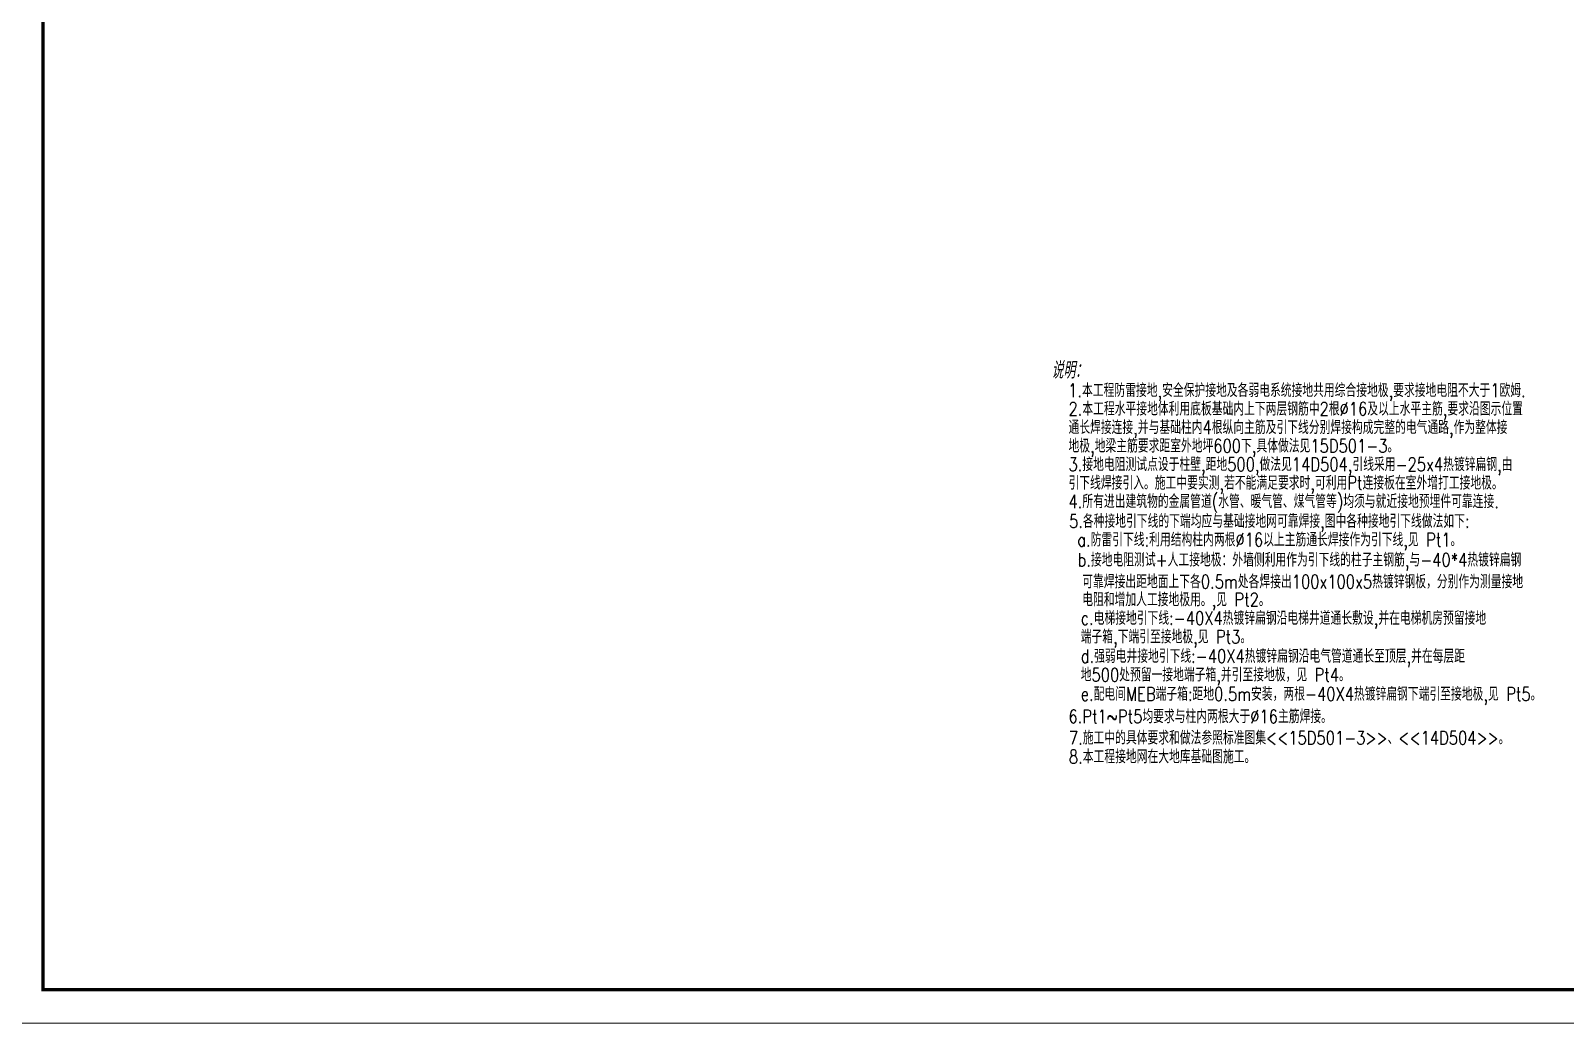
# Model space of a CAD drawing. Extents: x 5031545 to 5313844, y -886381 to -283477.
# Drawn here: x 5147777 to 5193321, y -886381 to -856919 of the extents above; entities that cross this region are included whole.
import ezdxf

# ---------------------------------------------------------------- set-up
doc = ezdxf.new("R2010")
doc.units = 0
doc.header["$LTSCALE"] = 1000
doc.header["$MEASUREMENT"] = 0
doc.layers.add('!!DIM-照明', color=7, linetype='CONTINUOUS')
doc.layers.add('DIM-照明', color=7, linetype='CONTINUOUS')
doc.layers.add('图框', color=147, linetype='CONTINUOUS', lineweight=20)
doc.styles.add('_TEL_DIM', font='simplex.shx', dxfattribs={"width": 0.8, "height": 3.5, "bigfont": 'hztxt.shx'})
doc.styles.add('HZTXT', font='gbeitc.shx', dxfattribs={"width": 0.8, "height": 400, "bigfont": 'hztxt.shx'})

msp = doc.modelspace()

# ---------------------------------------------------------------- linework, layer by layer
at = {"layer": '图框'}
msp.add_lwpolyline([(5145643.6, -826981), (5229743.6, -826981), (5229743.6, -886381), (5145643.6, -886381)], close=True, dxfattribs=at)
at = {"layer": '图框', "const_width": 100}
msp.add_lwpolyline([(5228743.6, -885381), (5228743.6, -827981), (5148143.6, -827981), (5148143.6, -885381)], close=True, dxfattribs=at)

# ---------------------------------------------------------------- texts
at = {"layer": '!!DIM-照明', "style": '_TEL_DIM', "width": 0.8}
for s, p in [('1.本工程防雷接地,安全保护接地及各弱电系统接地共用综合接地极,要求接地电阻不大于1欧姆.', (5178567.7, -867793.1)), ('2.本工程水平接地体利用底板基础内上下两层钢筋中2根%%C16及以上水平主筋,要求沿图示位置', (5178576.9, -868342.7)), ('通长焊接连接,并与基础柱内4根纵向主筋及引下线分别焊接构成完整的电气通路,作为整体接', (5178576.9, -868892.3)), ('地极,地梁主筋要求距室外地坪600下,具体做法见15D501-3。', (5178576.9, -869441.9)), ('3.接地电阻测试点设于柱壁,距地500,做法见14D504,引线采用-25x4热镀锌扁钢,由', (5178576.9, -869991.5)), ('引下线焊接引入。施工中要实测,若不能满足要求时,可利用Pt连接板在室外增打工接地极。', (5178576.9, -870541.1)), ('4.所有进出建筑物的金属管道(水管、暖气管、煤气管等)均须与就近接地预埋件可靠连接.', (5178576.9, -871090.7)), ('5.各种接地引下线的下端均应与基础接地网可靠焊接,图中各种接地引下线做法如下:', (5178592.5, -871676.6)), ('a.防雷引下线:利用结构柱内两根%%C16以上主筋通长焊接作为引下线,见 Pt1。', (5178835.8, -872226.2)), ('b.接地电阻测试+人工接地极：外墙侧利用作为引下线的柱子主钢筋,与-40*4热镀锌扁钢', (5178844.1, -872824.8)), ('可靠焊接出距地面上下各0.5m处各焊接出100x100x5热镀锌钢板，分别作为测量接地', (5178984.6, -873471.2)), ('电阻和增加人工接地极用。,见 Pt2。', (5178984.6, -874004.2)), ('c.电梯接地引下线:-40X4热镀锌扁钢沿电梯井道通长敷设,并在电梯机房预留接地', (5178938.6, -874555.3)), ('端子箱,下端引至接地极,见 Pt3。', (5178938.6, -875107.5)), ('d.强弱电井接地引下线:-40X4热镀锌扁钢沿电气管道通长至顶层,并在每层距', (5178938.9, -875683.4)), ('地500处预留一接地端子箱,并引至接地极，见 Pt4。', (5178938.9, -876235.6)), ('e.配电间MEB端子箱:距地0.5m安装，两根-40X4热镀锌扁钢下端引至接地极,见 Pt5。', (5178938.9, -876805.9)), ('6.Pt1~Pt5均要求与柱内两根大于%%C16主筋焊接。', (5178575.4, -877473.5)), ('7.施工中的具体要求和做法参照标准图集<<15D501-3>>、<<14D504>>。', (5178589.1, -878107.3)), ('8.本工程接地网在大地库基础图施工。', (5178589.1, -878665))]:
    msp.add_text(s, height=400, dxfattribs=at).set_placement(p)
at = {"layer": 'DIM-照明', "color": 7, "ltscale": 0.8, "style": 'HZTXT', "width": 0.7}
msp.add_text('说明：', height=500, dxfattribs=at).set_placement((5178069.7, -867244.5))

doc.saveas('drawing.dxf')
